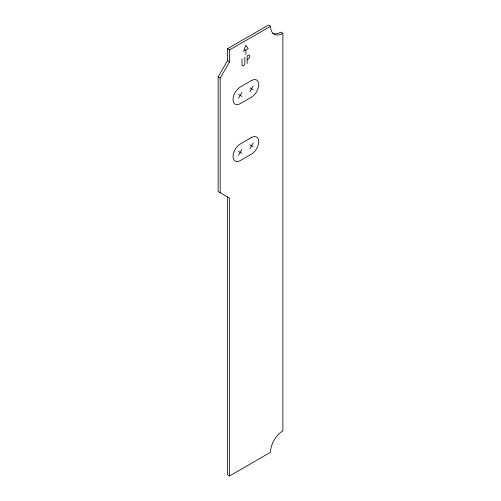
<?xml version="1.0" encoding="UTF-8"?>
<svg xmlns="http://www.w3.org/2000/svg" width="501" height="501" viewBox="0 0 501 501"><rect width="100%" height="100%" fill="white"/><g stroke="black" fill="none" stroke-linecap="round" stroke-linejoin="round"><path stroke-width="0.75" d="M229.552 475.95L229.552 198.127L218.123 191.526L218.123 76.91L227.498 60.677L227.498 48.716L268.486 25.05L270.546 26.24A17.441 10.07 -60 0 0 282.877 33.36L282.877 430.923A17.441 10.07 -60 0 0 270.546 452.284L229.552 475.95L227.498 474.76L227.498 196.943M220.177 192.716L220.177 78.1L229.552 61.861L229.552 49.906L270.546 26.24M238.564 98.227L241.883 92.472M249.867 91.696L253.187 85.947M238.564 155.197L241.883 149.442M249.867 148.665L253.187 142.917M245.709 49.981L243.549 51.227L245.872 45.228L248.202 48.541L245.872 49.887L245.872 54.722M247.306 59.456L248.152 58.968A2.242 1.296 -60 0 0 249.736 56.218A2.242 1.296 -60 0 0 248.152 55.304L247.914 55.448A1.09 0.633 -60 0 0 247.143 56.782L247.143 63.489M282.877 33.36L280.823 32.17A17.441 10.07 -60 0 1 272.682 33.329M227.498 48.716L229.552 49.906M227.498 60.677L229.552 61.861M249.867 87.863L253.187 89.779M218.123 76.91L220.177 78.1M238.564 94.388L241.883 96.311M249.867 144.833L253.187 146.749M238.564 151.365L241.883 153.281M244.857 57.208L244.857 63.245A2.01 1.159 -60 0 1 243.436 65.706A2.01 1.159 -60 0 1 242.008 64.886L242.008 58.849M251.527 80.511L240.223 87.042A10.177 5.874 -60 0 0 233.028 99.505A10.177 5.874 -60 0 0 240.223 103.657L251.527 97.131A10.177 5.874 -60 0 0 258.723 84.669A10.177 5.874 -60 0 0 251.527 80.511M251.527 137.487L240.223 144.012A10.177 5.874 -60 0 0 233.028 156.475A10.177 5.874 -60 0 0 240.223 160.627L251.527 154.101A10.177 5.874 -60 0 0 258.723 141.639A10.177 5.874 -60 0 0 251.527 137.487"/></g></svg>
